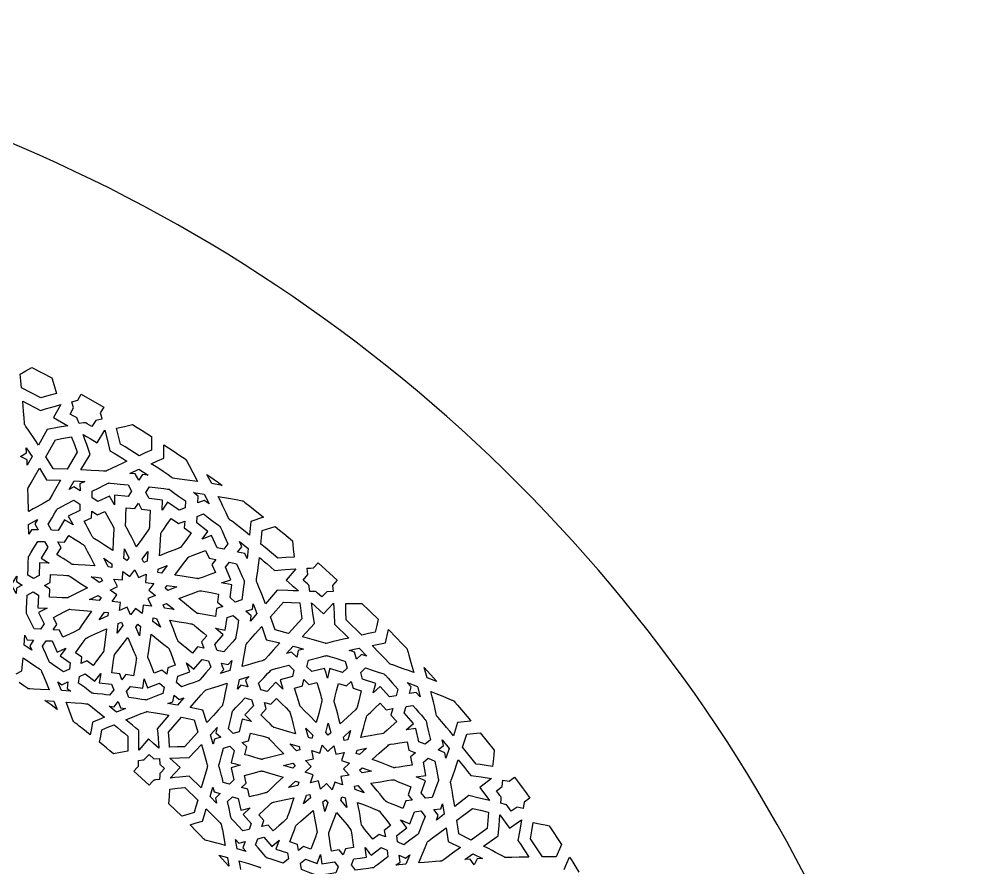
# Model space of a CAD drawing. Extents: x 2600 to 3740, y -1616 to -476.
# Drawn here: x 3393.4 to 3739.8, y -780.9 to -476 of the extents above; entities that cross this region are included whole.
import ezdxf

# ---------------------------------------------------------------- set-up
doc = ezdxf.new("R2010")
doc.units = 0
doc.layers.add('LAYER_1', color=18, linetype='CONTINUOUS')
doc.layers.add('LAYER_2', color=174, linetype='CONTINUOUS')

msp = doc.modelspace()

# ---------------------------------------------------------------- linework, layer by layer
at = {"layer": 'LAYER_1'}
for points in [[(3401.15, -612.02), (3394.23, -608.36), (3393.98, -605.91), (3393.71, -603.47), (3395.81, -602.26), (3397.91, -601.06), (3405.07, -604.85), (3405.97, -607.61), (3406.86, -610.38), (3404, -611.2)], [(3420.93, -620.14), (3419.56, -622.3), (3417.81, -621.29), (3417.35, -621.02), (3417.21, -620.95), (3417.15, -620.92), (3416.97, -620.94), (3416.54, -621.01), (3414.95, -621.28), (3414.38, -619.78), (3414.23, -619.38), (3414.18, -619.27), (3414.15, -619.22), (3414.1, -619.17), (3413.97, -619.09), (3413.5, -618.83), (3412.75, -618.41), (3411.74, -617.84), (3412.92, -615.57), (3412.28, -613.4), (3414.47, -612.83), (3415.69, -610.68), (3423.79, -615.3), (3422.53, -617.43), (3422.83, -618.52), (3423.13, -619.62), (3422.03, -619.88)], [(3403.4, -623.34), (3400.29, -628.96), (3399.23, -627.31), (3398.28, -625.87), (3397.45, -624.65), (3396.75, -623.65), (3395.77, -622.25), (3395.5, -621.85), (3395.42, -621.73), (3395.38, -621.65), (3395.36, -621.57), (3395.34, -621.43), (3395.3, -620.97), (3395.17, -619.33), (3394.98, -616.73), (3394.84, -615.08), (3394.68, -613.19), (3401, -616.54), (3402.83, -616), (3404.65, -615.47), (3406.48, -614.94), (3408.32, -614.44), (3405.75, -619.09), (3410.88, -622.02), (3407.14, -622.67)], [(3436.48, -632.79), (3434.84, -631.72), (3433.2, -630.67), (3431.54, -629.62), (3429.87, -628.6), (3429.15, -625.73), (3428.42, -622.87), (3431.27, -622.24), (3434.13, -621.61), (3435.85, -622.68), (3437.56, -623.75), (3439.27, -624.84), (3440.96, -625.95), (3440.98, -630.8), (3438.73, -631.79)], [(3405.66, -637.46), (3405.63, -637.42), (3405.58, -637.42), (3402.95, -633.22), (3406.44, -627.05), (3409.29, -626.54), (3412.15, -626.05), (3412.17, -626.1), (3412.22, -626.09), (3413.23, -628.79), (3414.24, -631.49), (3410.63, -637.61)], [(3415.61, -637.84), (3418.93, -632.33), (3418.3, -630.53), (3417.67, -628.73), (3417.02, -626.93), (3416.36, -625.14), (3417.64, -625.89), (3418.91, -626.64), (3421.43, -628.18), (3424.17, -623.63), (3425.11, -627.31), (3426.03, -631), (3427.56, -631.93), (3429.08, -632.86), (3430.6, -633.8), (3431.36, -634.28), (3432.11, -634.77), (3430.38, -635.56), (3428.88, -636.27), (3426.53, -637.4), (3425.05, -638.12), (3424.63, -638.32), (3424.5, -638.37), (3424.42, -638.4), (3424.34, -638.4), (3424.19, -638.4), (3423.71, -638.38), (3422, -638.27), (3419.3, -638.08), (3417.58, -637.96)], [(3396.21, -634.26), (3393.91, -633.04), (3396.07, -631.81), (3395.96, -629.91), (3397, -631.48), (3397.52, -632.27), (3398.03, -633.06), (3396.3, -636.19)], [(3440.88, -635.67), (3443.14, -634.69), (3445.41, -633.71), (3445.43, -628.88), (3448.76, -631.07), (3451.19, -632.69), (3452.06, -633.28), (3452.71, -633.72), (3453.13, -634.03), (3453.26, -634.12), (3453.33, -634.19), (3453.38, -634.26), (3453.46, -634.38), (3453.7, -634.81), (3454.51, -636.34), (3455.78, -638.77), (3457.52, -642.08), (3453.77, -641.56), (3451.02, -641.19), (3449.29, -640.96), (3448.8, -640.88), (3448.65, -640.86), (3448.57, -640.83), (3448.4, -640.74), (3448.07, -640.52), (3446.93, -639.72), (3445.11, -638.48), (3443.94, -637.69), (3442.6, -636.8)], [(3396.81, -652.79), (3396.8, -652.71), (3396.73, -652.75), (3396.7, -650.92), (3396.65, -649.32), (3396.58, -646.82), (3396.53, -645.23), (3396.53, -644.78), (3396.53, -644.65), (3396.54, -644.57), (3396.57, -644.49), (3396.63, -644.37), (3396.84, -643.97), (3397.64, -642.56), (3398.92, -640.34), (3400.64, -637.3), (3403.24, -641.47), (3403.29, -641.48), (3403.32, -641.52), (3408.25, -641.64), (3406.48, -644.66), (3405.2, -646.87), (3404.38, -648.27), (3404.14, -648.65), (3404.06, -648.77), (3404.01, -648.83), (3403.95, -648.88), (3403.83, -648.95), (3403.44, -649.17), (3402.04, -649.93), (3399.82, -651.13), (3398.41, -651.9)], [(3437.75, -639.6), (3436.42, -641.63), (3435.14, -639.33), (3433.12, -639.13), (3436.46, -637.63), (3439.78, -639.81)], [(3462.65, -642.83), (3460.9, -639.51), (3462.27, -640.48), (3463.64, -641.47), (3465, -642.46), (3466.35, -643.47)], [(3413.05, -644.04), (3411.35, -644.91), (3413.19, -641.85), (3416.96, -642.07), (3415.25, -642.93), (3415.27, -645.4)], [(3427.68, -646.96), (3427.62, -650.5), (3425.86, -647.28), (3421.67, -649.26), (3419.58, -647.98), (3419.58, -645.54), (3422.1, -644.3), (3423.94, -643.39), (3425.11, -642.82), (3425.44, -642.67), (3425.61, -642.61), (3425.79, -642.6), (3426.17, -642.63), (3427.52, -642.75), (3429.64, -642.97), (3432.54, -643.25), (3433.79, -645.5), (3432.53, -647.41)], [(3450.89, -652.38), (3446.76, -649.48), (3444.79, -652.31), (3444.94, -648.77), (3440.09, -648.15), (3438.91, -646.01), (3440.25, -644.02), (3443.19, -644.33), (3445.34, -644.58), (3446.11, -644.68), (3446.69, -644.76), (3447.07, -644.83), (3447.26, -644.87), (3447.42, -644.96), (3447.75, -645.19), (3448.9, -646), (3450.71, -647.29), (3453.2, -649.04), (3453.08, -651.5)], [(3459.94, -648.88), (3457.62, -649.76), (3457.74, -647.28), (3456.01, -646.07), (3459.9, -646.62), (3461.63, -650.14)], [(3464.95, -647.48), (3468.64, -648.11), (3471.34, -648.57), (3473.05, -648.87), (3473.53, -648.96), (3473.67, -649), (3473.75, -649.03), (3473.83, -649.07), (3473.97, -649.16), (3474.38, -649.47), (3475.01, -649.95), (3475.84, -650.6), (3478.13, -652.41), (3481.24, -654.9), (3476.65, -656.41), (3476.42, -658.87), (3476.19, -661.33), (3474.58, -660.04), (3472.98, -658.75), (3471.36, -657.48), (3470.55, -656.85), (3469.73, -656.23), (3469.51, -656.08), (3469.29, -655.94), (3469.19, -655.87), (3469.09, -655.79), (3468.99, -655.7), (3468.9, -655.61), (3468.86, -655.54), (3468.78, -655.4), (3468.56, -654.96), (3467.8, -653.38), (3466.6, -650.88), (3465.83, -649.29)], [(3409.74, -655.8), (3407.35, -659.69), (3405.01, -659.6), (3403.8, -657.45), (3405.2, -655.1), (3406.22, -653.38), (3406.87, -652.3), (3407.06, -652), (3407.17, -651.86), (3407.31, -651.76), (3407.63, -651.59), (3408.77, -651), (3410.57, -650.08), (3413.04, -648.83), (3415.21, -650.16), (3415.2, -652.47), (3411.06, -654.58), (3412.82, -657.68)], [(3431.88, -651.5), (3434.95, -651.78), (3436.24, -649.86), (3437.42, -652.02), (3440.46, -652.39), (3440.34, -655.15), (3440.26, -657.16), (3440.19, -658.44), (3440.17, -658.79), (3440.14, -658.97), (3440.1, -659.04), (3440.03, -659.15), (3439.79, -659.52), (3438.89, -660.8), (3437.45, -662.83), (3435.5, -665.6), (3434.67, -663.91), (3433.83, -662.21), (3432.98, -660.52), (3432.55, -659.68), (3432.11, -658.85), (3431.99, -658.64), (3431.86, -658.44), (3431.8, -658.34), (3431.75, -658.24), (3431.7, -658.13), (3431.67, -658.02), (3431.66, -657.85), (3431.67, -657.49), (3431.71, -656.23), (3431.79, -654.23)], [(3416.81, -656.36), (3419.43, -655.08), (3419.49, -652.72), (3421.54, -654.07), (3424.19, -652.81), (3425.53, -655.29), (3426.52, -657.11), (3427.14, -658.26), (3427.31, -658.58), (3427.37, -658.75), (3427.38, -658.83), (3427.39, -658.96), (3427.38, -659.41), (3427.32, -660.99), (3427.2, -663.49), (3427.03, -666.91), (3424.06, -664.97), (3421.88, -663.56), (3420.51, -662.66), (3420.13, -662.4), (3420.02, -662.32), (3419.96, -662.26), (3419.86, -662.12), (3419.68, -661.8), (3419.08, -660.65), (3418.13, -658.83), (3417.52, -657.68)], [(3464.57, -665.93), (3462.48, -661.51), (3459.15, -662.75), (3461.23, -659.99), (3457.2, -656.97), (3457.37, -654.61), (3459.66, -653.74), (3462.1, -655.56), (3463.89, -656.89), (3465.02, -657.73), (3465.33, -657.97), (3465.47, -658.1), (3465.57, -658.26), (3465.74, -658.6), (3466, -659.13), (3466.34, -659.84), (3467.24, -661.8), (3468.45, -664.5), (3466.97, -666.39)], [(3397.77, -659.41), (3396.81, -661.03), (3396.79, -657.46), (3399.96, -655.7), (3399, -657.32), (3399.62, -658.4), (3400.23, -659.48), (3399, -659.44)], [(3443.8, -668.78), (3443.93, -666.95), (3444.03, -665.35), (3444.18, -662.84), (3444.27, -661.25), (3444.31, -660.81), (3444.33, -660.67), (3444.34, -660.59), (3444.43, -660.45), (3444.62, -660.16), (3445.35, -659.14), (3446.5, -657.55), (3448.07, -655.36), (3450.66, -657.18), (3452.88, -656.28), (3452.71, -658.67), (3455.24, -660.57), (3453.64, -662.74), (3452.48, -664.33), (3451.74, -665.33), (3451.53, -665.61), (3451.42, -665.73), (3451.35, -665.77), (3451.22, -665.83), (3450.81, -666), (3449.33, -666.58), (3446.99, -667.5), (3445.5, -668.09)], [(3406.89, -668.31), (3408.43, -665.86), (3407.29, -663.8), (3409.66, -663.9), (3411.2, -661.45), (3413.57, -662.92), (3415.29, -664.01), (3415.91, -664.41), (3416.37, -664.72), (3416.66, -664.93), (3416.8, -665.04), (3416.85, -665.11), (3416.92, -665.23), (3417.13, -665.62), (3417.87, -667.05), (3419.03, -669.31), (3420.61, -672.39), (3417.17, -672.16), (3414.65, -672.01), (3413.05, -671.91), (3412.61, -671.87), (3412.47, -671.86), (3412.39, -671.84), (3412.24, -671.76), (3411.94, -671.56), (3410.89, -670.86), (3410.13, -670.36), (3409.21, -669.76), (3408.13, -669.08)], [(3486.32, -669.61), (3484.83, -668.34), (3483.32, -667.09), (3481.81, -665.84), (3480.29, -664.61), (3480.54, -662.17), (3480.79, -659.73), (3485.41, -658.24), (3486.98, -659.51), (3488.55, -660.8), (3490.1, -662.09), (3491.64, -663.4), (3491.93, -666.31), (3492.21, -669.21), (3489.27, -669.4)], [(3400.74, -671.32), (3400.6, -675.88), (3398.59, -676.97), (3396.56, -675.73), (3396.63, -672.99), (3396.67, -670.99), (3396.69, -669.72), (3396.7, -669.37), (3396.72, -669.2), (3396.8, -669.04), (3396.97, -668.73), (3397.63, -667.65), (3398.67, -665.94), (3400.09, -663.6), (3402.52, -663.68), (3403.64, -665.71), (3401.25, -669.61), (3404.22, -671.43)], [(3474.48, -667.92), (3471.9, -667.41), (3473.42, -665.51), (3472.59, -663.65), (3475.69, -666.13), (3475.29, -669.77)], [(3431.03, -669.72), (3431.25, -666.26), (3432.82, -669.45), (3432.1, -670.47)], [(3438.22, -671.14), (3437.65, -669.98), (3439.63, -667.2), (3439.39, -670.64)], [(3449.38, -675.69), (3451.42, -672.98), (3452.9, -670.98), (3453.84, -669.73), (3454.12, -669.38), (3454.21, -669.28), (3454.26, -669.23), (3454.42, -669.15), (3454.75, -669.01), (3455.94, -668.56), (3457.83, -667.85), (3460.42, -666.89), (3461.71, -669.67), (3464.12, -670.12), (3462.7, -671.94), (3463.92, -674.77), (3461.35, -675.7), (3459.47, -676.39), (3458.28, -676.83), (3457.95, -676.94), (3457.78, -676.99), (3457.58, -676.97), (3457.17, -676.91), (3455.73, -676.68), (3453.44, -676.3), (3451.98, -676.08), (3450.31, -675.83)], [(3425.38, -672.79), (3424.61, -671.22), (3423.82, -669.66), (3424.56, -670.15), (3425.29, -670.65), (3426.74, -671.66), (3426.65, -672.92)], [(3471.06, -685.38), (3469.2, -683.8), (3469.79, -679.2), (3466.18, -678.52), (3469.52, -677.36), (3467.6, -672.89), (3469.03, -671.11), (3471.56, -671.6), (3472.72, -674.27), (3473.58, -676.22), (3474.12, -677.46), (3474.26, -677.82), (3474.31, -677.99), (3474.31, -678.17), (3474.26, -678.53), (3474.08, -679.82), (3473.79, -681.85), (3473.38, -684.63)], [(3486.15, -681.17), (3481.93, -686.02), (3480.57, -682.59), (3479.55, -680.08), (3478.92, -678.49), (3478.75, -678.04), (3478.7, -677.9), (3478.68, -677.82), (3478.68, -677.74), (3478.69, -677.59), (3478.75, -677.13), (3478.98, -675.5), (3479.14, -674.33), (3479.33, -672.92), (3479.54, -671.27), (3479.76, -669.39), (3480.45, -669.95), (3481.14, -670.52), (3482.51, -671.67), (3483.86, -672.84), (3485.22, -674), (3489.01, -673.74), (3492.8, -673.49), (3489.32, -677.51), (3490.45, -678.47), (3491.56, -679.43), (3492.68, -680.41), (3493.78, -681.39), (3491.87, -681.31), (3489.96, -681.25)], [(3503.94, -681.7), (3502.15, -683.53), (3500.67, -682.16), (3500.27, -681.8), (3500.16, -681.7), (3500.1, -681.66), (3499.92, -681.64), (3499.49, -681.61), (3497.89, -681.54), (3497.65, -679.94), (3497.59, -679.51), (3497.56, -679.39), (3497.55, -679.34), (3497.5, -679.28), (3497.39, -679.18), (3496.99, -678.82), (3496.36, -678.25), (3495.5, -677.47), (3497.12, -675.5), (3497.04, -674.37), (3496.94, -673.25), (3498.07, -673.19), (3499.21, -673.14), (3500.84, -671.28), (3507.74, -677.56), (3506.07, -679.38), (3506.21, -681.64)], [(3437.92, -686.49), (3437.59, -689.46), (3435.18, -687.65), (3433.42, -690.03), (3432.22, -687.27), (3429.51, -688.45), (3429.79, -685.51), (3426.8, -685.22), (3428.52, -682.8), (3426.05, -681.07), (3428.77, -679.84), (3427.47, -677.12), (3430.48, -677.42), (3430.7, -674.45), (3433.22, -676.21), (3434.94, -673.8), (3436.26, -676.54), (3439.03, -675.35), (3438.75, -678.35), (3441.76, -678.76), (3440, -681.14), (3442.45, -682.98), (3439.69, -684.12), (3440.91, -686.89)], [(3443.27, -674.81), (3443.39, -673.55), (3446.58, -672.25), (3444.55, -674.99)], [(3392.4, -680.44), (3392.34, -682.3), (3390.69, -679.2), (3392.54, -676.14), (3392.48, -678.02), (3394.51, -679.26)], [(3404.27, -683.59), (3404.43, -680.7), (3402.51, -679.44), (3404.55, -678.38), (3404.69, -675.48), (3409.34, -675.71), (3410.58, -675.79), (3410.93, -675.82), (3411.1, -675.85), (3411.17, -675.88), (3411.29, -675.95), (3411.67, -676.18), (3412.99, -677.05), (3415.07, -678.44), (3417.92, -680.33), (3414.86, -681.83), (3412.64, -682.95), (3411.23, -683.65), (3410.83, -683.84), (3410.7, -683.9), (3410.63, -683.92), (3410.46, -683.93), (3410.11, -683.92), (3408.88, -683.85), (3406.93, -683.73)], [(3422.15, -678.33), (3420.73, -677.34), (3420.01, -676.85), (3419.29, -676.37), (3421.01, -676.5), (3422.74, -676.66), (3423.29, -677.81)], [(3398.76, -695.02), (3397.6, -692.63), (3396.74, -690.88), (3396.2, -689.77), (3396.05, -689.46), (3395.99, -689.3), (3395.98, -689.13), (3396, -688.78), (3396.06, -687.53), (3396.17, -685.56), (3396.3, -682.86), (3398.4, -681.71), (3400.31, -682.89), (3400.05, -687.45), (3403.42, -687.6), (3400.39, -689.19), (3402.34, -693.2), (3401.08, -695.11)], [(3446.85, -681.21), (3445.81, -680.43), (3446.56, -679.43), (3450.07, -679.93)], [(3450.76, -684.15), (3453.96, -682.94), (3456.3, -682.05), (3457.78, -681.5), (3458.2, -681.35), (3458.34, -681.32), (3458.41, -681.3), (3458.59, -681.31), (3458.95, -681.37), (3460.24, -681.6), (3462.27, -681.98), (3465.05, -682.5), (3464.67, -685.4), (3466.59, -686.94), (3464.35, -687.72), (3463.95, -690.61), (3461.19, -690.11), (3459.17, -689.77), (3457.89, -689.56), (3457.53, -689.49), (3457.36, -689.44), (3457.29, -689.4), (3457.18, -689.32), (3456.81, -689.04), (3455.53, -688.01), (3453.52, -686.38)], [(3418.71, -684.48), (3421.79, -683.03), (3422.82, -683.76), (3422.1, -684.78)], [(3485.43, -695.43), (3485.42, -695.39), (3485.37, -695.37), (3483.69, -690.69), (3488.39, -685.37), (3491.27, -685.49), (3494.15, -685.62), (3494.16, -685.67), (3494.22, -685.68), (3494.63, -688.54), (3495.03, -691.41), (3490.24, -696.64)], [(3495.11, -697.85), (3499.5, -693.15), (3498.98, -689.39), (3498.44, -685.63), (3502.81, -689.61), (3506.44, -685.73), (3506.53, -687.63), (3506.6, -689.53), (3506.71, -693.34), (3511.84, -698.32), (3510, -698.74), (3508.38, -699.13), (3505.85, -699.74), (3504.26, -700.13), (3503.8, -700.23), (3503.66, -700.25), (3503.58, -700.26), (3503.5, -700.25), (3503.36, -700.21), (3502.89, -700.08), (3501.26, -699.58), (3500.09, -699.23), (3498.67, -698.82), (3497.01, -698.35)], [(3409.06, -698.04), (3407.9, -695.46), (3405.64, -695.36), (3406.93, -693.43), (3405.7, -690.9), (3409.84, -688.77), (3410.95, -688.21), (3411.27, -688.06), (3411.43, -688), (3411.5, -688), (3411.64, -688), (3412.07, -688.01), (3413.62, -688.13), (3419.42, -688.62), (3417.48, -691.41), (3416.08, -693.45), (3415.18, -694.74), (3414.92, -695.1), (3414.84, -695.2), (3414.78, -695.26), (3414.64, -695.34), (3414.33, -695.5), (3413.22, -696.03), (3411.46, -696.87)], [(3422.1, -691.81), (3424.08, -689.03), (3425.33, -689.15), (3425.21, -690.39)], [(3445.67, -687.53), (3445.16, -686.37), (3446.33, -685.9), (3447.74, -686.96), (3448.44, -687.5), (3449.13, -688.05), (3447.4, -687.78)], [(3476.83, -690.38), (3474.85, -688.69), (3477.21, -687.94), (3477.5, -686.05), (3478.87, -689.56), (3476.53, -692.26)], [(3516.58, -697.25), (3510.95, -691.8), (3510.86, -688.83), (3510.76, -685.87), (3513.66, -685.86), (3516.57, -685.86), (3522.38, -691.49), (3521.9, -693.86), (3521.39, -696.23), (3518.98, -696.73)], [(3428.99, -693.14), (3430.13, -692.64), (3430.63, -693.79), (3428.6, -696.53)], [(3441.4, -692.32), (3441.55, -691.08), (3442.81, -691.24), (3443.49, -692.84), (3444.15, -694.43), (3443.47, -693.9), (3442.79, -693.37)], [(3457.5, -701.51), (3455.65, -703.73), (3454.54, -702.79), (3453.55, -701.98), (3451.99, -700.72), (3451, -699.94), (3450.72, -699.71), (3450.59, -699.59), (3450.55, -699.53), (3450.49, -699.4), (3450.32, -698.99), (3449.73, -697.5), (3448.81, -695.15), (3448.21, -693.66), (3447.53, -691.95), (3450.95, -692.5), (3453.46, -692.9), (3455.04, -693.16), (3455.48, -693.25), (3455.62, -693.28), (3455.69, -693.3), (3455.84, -693.4), (3456.13, -693.62), (3456.57, -693.96), (3457.14, -694.42), (3457.86, -695.01), (3458.72, -695.72), (3459.71, -696.55), (3460.84, -697.52), (3458.99, -699.74), (3459.81, -701.96)], [(3464.52, -702.83), (3463.71, -700.64), (3466.67, -697.16), (3463.92, -694.81), (3467.42, -695.53), (3468.14, -690.94), (3470.34, -690.21), (3472.28, -691.87), (3471.85, -694.6), (3471.53, -696.6), (3471.32, -697.87), (3471.26, -698.22), (3471.21, -698.39), (3471.11, -698.53), (3470.88, -698.8), (3470.05, -699.76), (3468.73, -701.26), (3466.93, -703.32)], [(3417.73, -706.55), (3415.66, -707.51), (3415.93, -705.25), (3413.66, -703.65), (3415.22, -701.46), (3416.35, -699.85), (3417.07, -698.83), (3417.28, -698.55), (3417.39, -698.42), (3417.46, -698.38), (3417.57, -698.31), (3417.97, -698.11), (3419.39, -697.45), (3424.74, -695.01), (3424.07, -700.85), (3423.88, -702.41), (3423.81, -702.85), (3423.79, -702.98), (3423.77, -703.05), (3423.68, -703.2), (3423.48, -703.48), (3422.73, -704.48), (3421.55, -706.06), (3419.94, -708.22)], [(3435.28, -694.36), (3436.04, -693.36), (3437.04, -694.12), (3436.62, -697.5)], [(3473.59, -708.59), (3473.6, -708.51), (3473.52, -708.53), (3473.87, -706.73), (3474.17, -705.15), (3474.63, -702.67), (3474.92, -701.1), (3475.01, -700.66), (3475.04, -700.53), (3475.07, -700.46), (3475.11, -700.39), (3475.19, -700.28), (3475.49, -699.93), (3476.56, -698.72), (3478.27, -696.81), (3480.59, -694.2), (3482.23, -698.86), (3482.28, -698.87), (3482.3, -698.91), (3487.07, -700.09), (3484.71, -702.68), (3483, -704.57), (3481.91, -705.77), (3481.59, -706.1), (3481.49, -706.19), (3481.43, -706.24), (3481.36, -706.28), (3481.23, -706.32), (3480.8, -706.46), (3479.28, -706.9), (3476.87, -707.6), (3475.34, -708.06)], [(3520.26, -701), (3522.67, -700.51), (3525.08, -700.04), (3526.13, -695.3), (3528.91, -698.16), (3530.95, -700.24), (3532.24, -701.56), (3532.59, -701.94), (3532.7, -702.06), (3532.75, -702.13), (3532.79, -702.21), (3532.84, -702.35), (3532.99, -702.82), (3533.2, -703.53), (3533.47, -704.48), (3534.21, -707.13), (3535.2, -710.74), (3533.32, -710.03), (3531.44, -709.33), (3529.56, -708.64), (3528.61, -708.3), (3527.66, -707.97), (3527.42, -707.9), (3527.17, -707.84), (3526.93, -707.76), (3526.82, -707.71), (3526.71, -707.65), (3526.64, -707.59), (3526.52, -707.49), (3526.17, -707.13), (3524.92, -705.84), (3522.96, -703.79)], [(3395.16, -700.86), (3395.44, -697.34), (3396.22, -698.97), (3398.54, -699.05), (3397.21, -701.08), (3397.97, -702.7)], [(3409.31, -710.51), (3407.2, -709.04), (3405.65, -707.97), (3404.68, -707.28), (3404.41, -707.09), (3404.28, -706.98), (3404.21, -706.84), (3404.07, -706.52), (3403.59, -705.41), (3403.24, -704.61), (3402.82, -703.65), (3402.31, -702.53), (3401.72, -701.26), (3403.06, -699.27), (3405.28, -699.36), (3407.08, -703.42), (3410.14, -701.91), (3408.16, -704.74), (3411.71, -707.24), (3411.44, -709.47)], [(3431.74, -711.46), (3430.31, -713.29), (3429.52, -711.16), (3426.7, -710.86), (3427.07, -708.22), (3427.33, -706.29), (3427.49, -705.06), (3427.54, -704.72), (3427.58, -704.56), (3427.62, -704.49), (3427.69, -704.38), (3427.95, -704.02), (3428.9, -702.77), (3430.41, -700.8), (3432.46, -698.1), (3433.77, -701.19), (3434.72, -703.46), (3435.06, -704.28), (3435.31, -704.89), (3435.46, -705.3), (3435.5, -705.43), (3435.52, -705.51), (3435.51, -705.68), (3435.47, -706.02), (3435.28, -707.25), (3434.53, -711.85)], [(3446.79, -709.07), (3446.41, -711.34), (3444.62, -709.9), (3441.93, -710.95), (3440.97, -708.46), (3440.26, -706.65), (3439.81, -705.5), (3439.69, -705.17), (3439.65, -705.01), (3439.65, -704.93), (3439.66, -704.79), (3439.72, -704.35), (3439.95, -702.8), (3440.33, -700.33), (3440.56, -698.76), (3440.81, -696.96), (3443.49, -699.09), (3445.45, -700.64), (3446.69, -701.63), (3447.03, -701.91), (3447.13, -702), (3447.18, -702.06), (3447.26, -702.21), (3447.4, -702.53), (3447.85, -703.69), (3449.51, -708.05)], [(3491.33, -703.37), (3489.47, -703.88), (3491.91, -701.27), (3492.83, -701.51), (3493.74, -701.76), (3495.55, -702.27), (3493.71, -702.74), (3493.2, -705.18)], [(3516.4, -704.18), (3514.67, -705.89), (3513.91, -703.36), (3512.95, -703.05), (3511.98, -702.75), (3513.77, -702.35), (3515.56, -701.97), (3518.32, -704.82)], [(3451.79, -715.85), (3449.98, -714.31), (3450.39, -712.06), (3454.69, -710.52), (3453.51, -707.24), (3456.16, -709.5), (3459.12, -706.02), (3461.4, -706.46), (3462.23, -708.75), (3460.44, -710.82), (3459.14, -712.34), (3458.31, -713.3), (3458.07, -713.56), (3457.95, -713.68), (3457.79, -713.75), (3457.46, -713.87), (3456.26, -714.29), (3454.37, -714.94)], [(3465.69, -711.07), (3466.93, -709.66), (3466.52, -708.5), (3466.11, -707.34), (3467.32, -707.58), (3468.54, -707.84), (3469.78, -706.43), (3469.09, -709.98)], [(3505.03, -709.29), (3504.63, -711.01), (3504.23, -712.72), (3503.97, -711.85), (3503.7, -710.97), (3503.15, -709.23), (3498.61, -710.34), (3496.85, -708.63), (3497.37, -706.24), (3502.06, -705.06), (3503.31, -704.75), (3503.67, -704.67), (3503.84, -704.65), (3504, -704.68), (3504.32, -704.76), (3505.44, -705.08), (3507.2, -705.61), (3509.61, -706.35), (3510.56, -706.66), (3511.29, -709.13), (3509.66, -710.74), (3507.35, -710), (3506.19, -709.63)], [(3485.63, -714.2), (3482.48, -717.52), (3480.22, -716.92), (3479.86, -715.75), (3479.48, -714.58), (3481.34, -712.57), (3482.7, -711.1), (3483.56, -710.18), (3483.81, -709.92), (3483.93, -709.81), (3484.1, -709.74), (3484.44, -709.64), (3485.68, -709.3), (3490.31, -708.07), (3492.14, -709.84), (3491.64, -712.11), (3487.17, -713.29), (3488.22, -716.72)], [(3526.57, -719.44), (3523.17, -715.71), (3520.65, -718.07), (3521.1, -716.35), (3521.54, -714.63), (3516.85, -713.08), (3516.16, -710.73), (3517.88, -709.06), (3520.7, -709.99), (3522.77, -710.66), (3524.07, -711.1), (3524.43, -711.23), (3524.61, -711.3), (3524.75, -711.43), (3525.02, -711.72), (3525.98, -712.75), (3527.47, -714.4), (3529.52, -716.65), (3528.88, -719.04)], [(3540.03, -712.57), (3539.03, -708.93), (3543.56, -713.92)], [(3414.77, -714.48), (3415.1, -712.13), (3417.14, -711.18), (3420.61, -713.79), (3422.69, -711.03), (3422.2, -714.41), (3426.61, -714.86), (3427.38, -716.94), (3425.9, -718.83), (3424.52, -718.67), (3423.3, -718.53), (3421.39, -718.34), (3420.18, -718.23), (3419.84, -718.19), (3419.68, -718.16), (3419.54, -718.08), (3419.27, -717.89), (3418.32, -717.17), (3416.82, -716.03)], [(3432.76, -719.72), (3431.96, -717.54), (3433.38, -715.76), (3437.8, -716.37), (3438.38, -712.99), (3439.56, -716.16), (3443.82, -714.49), (3445.52, -715.95), (3445.08, -718.3), (3442.56, -719.26), (3440.71, -719.97), (3439.55, -720.42), (3439.22, -720.54), (3439.06, -720.59), (3438.89, -720.58), (3438.54, -720.54), (3437.32, -720.36), (3435.4, -720.09)], [(3473.12, -715.29), (3471.85, -716.68), (3472.59, -713.17), (3476.03, -712.12), (3474.77, -713.51), (3475.54, -715.85)], [(3492.38, -716.28), (3495.23, -715.55), (3495.75, -713.27), (3497.52, -714.98), (3500.39, -714.27), (3501.21, -716.98), (3501.79, -718.97), (3501.99, -719.7), (3502.13, -720.24), (3502.22, -720.6), (3502.25, -720.77), (3502.24, -720.85), (3502.21, -720.99), (3502.11, -721.42), (3501.72, -722.96), (3501.07, -725.39), (3500.18, -728.71), (3497.7, -726.17), (3495.89, -724.32), (3494.75, -723.15), (3494.43, -722.81), (3494.34, -722.7), (3494.29, -722.64), (3494.23, -722.47), (3494.12, -722.13), (3493.76, -720.89), (3493.18, -718.94)], [(3408.64, -717.18), (3407.33, -714.08), (3408.76, -715.08), (3410.92, -714.03), (3410.59, -716.41), (3411.99, -717.46)], [(3459.44, -724.29), (3459.4, -724.28), (3459.38, -724.24), (3454.88, -723.3), (3457.19, -720.67), (3458.87, -718.75), (3459.94, -717.53), (3460.25, -717.2), (3460.34, -717.1), (3460.41, -717.05), (3460.48, -717.01), (3460.6, -716.96), (3461.02, -716.81), (3462.51, -716.33), (3464.87, -715.58), (3468.1, -714.56), (3468.08, -714.64), (3468.16, -714.62), (3467.47, -717.95), (3466.96, -720.38), (3466.63, -721.92), (3466.53, -722.35), (3466.49, -722.48), (3466.46, -722.56), (3466.42, -722.62), (3466.33, -722.73), (3466.03, -723.07), (3464.93, -724.26), (3463.19, -726.14), (3460.82, -728.71)], [(3508.17, -714.62), (3511.09, -715.55), (3512.75, -713.94), (3513.43, -716.31), (3516.38, -717.27), (3515.21, -721.88), (3514.88, -723.11), (3514.78, -723.45), (3514.72, -723.61), (3514.67, -723.67), (3514.58, -723.77), (3514.26, -724.08), (3513.11, -725.15), (3511.29, -726.83), (3508.8, -729.14), (3508.34, -727.3), (3507.91, -725.71), (3507.53, -724.34), (3507.21, -723.21), (3506.75, -721.64), (3506.62, -721.19), (3506.59, -721.05), (3506.58, -720.97), (3506.6, -720.8), (3506.69, -720.45), (3507, -719.22), (3507.5, -717.28)], [(3536.14, -717.9), (3533.66, -718.3), (3534.3, -715.89), (3532.89, -714.33), (3536.55, -715.7), (3537.56, -719.46)], [(3446.84, -721.9), (3448.59, -721.26), (3449.06, -718.89), (3450.87, -720.44), (3452.63, -719.81), (3450.3, -722.5)], [(3473.59, -727.52), (3472.49, -731.97), (3470.3, -732.61), (3468.6, -730.95), (3469.24, -728.29), (3469.69, -726.34), (3469.97, -725.11), (3470.06, -724.76), (3470.11, -724.6), (3470.22, -724.46), (3470.46, -724.19), (3471.32, -723.27), (3472.7, -721.82), (3474.57, -719.83), (3475.76, -720.11), (3476.94, -720.4), (3477.6, -722.64), (3474.45, -725.95), (3476.95, -728.37)], [(3480.21, -725.88), (3482.22, -723.81), (3481.55, -721.54), (3483.84, -722.14), (3485.85, -720.07), (3487.86, -722), (3489.33, -723.41), (3490.26, -724.31), (3490.51, -724.57), (3490.63, -724.7), (3490.66, -724.77), (3490.7, -724.9), (3490.83, -725.34), (3491.25, -726.89), (3491.9, -729.36), (3492.78, -732.73), (3489.48, -731.76), (3487.06, -731.08), (3485.53, -730.64), (3485.1, -730.51), (3484.98, -730.46), (3484.9, -730.43), (3484.77, -730.32), (3484.51, -730.08), (3483.6, -729.19), (3482.17, -727.79)], [(3541.38, -717.53), (3543.22, -718.26), (3545.05, -719.01), (3548.7, -720.53), (3548.94, -720.62), (3549.17, -720.7), (3549.41, -720.79), (3549.51, -720.85), (3549.62, -720.92), (3549.76, -721.05), (3550.03, -721.36), (3550.96, -722.45), (3552.42, -724.18), (3554.43, -726.55), (3555.1, -727.36), (3555.77, -728.18), (3553.36, -728.44), (3550.96, -728.72), (3550.23, -731.07), (3549.49, -733.41), (3548.19, -731.81), (3547.03, -730.42), (3546.02, -729.24), (3545.18, -728.27), (3543.99, -726.93), (3543.65, -726.54), (3543.56, -726.42), (3543.51, -726.35), (3543.48, -726.27), (3543.44, -726.12), (3543.32, -725.64), (3542.93, -723.92), (3542.65, -722.69), (3542.3, -721.22), (3541.88, -719.49)], [(3402.67, -720.8), (3405.88, -720.97), (3407.04, -723.97), (3405.95, -723.16), (3404.87, -722.36), (3403.77, -721.58)], [(3419.79, -728.6), (3419.37, -730.85), (3418.95, -733.11), (3416.3, -730.99), (3414.98, -729.95), (3414.31, -729.43), (3413.63, -728.92), (3413.45, -728.8), (3413.27, -728.69), (3413.1, -728.56), (3413.02, -728.49), (3412.96, -728.41), (3412.92, -728.35), (3412.87, -728.23), (3412.71, -727.85), (3412.19, -726.47), (3411.38, -724.29), (3410.86, -722.9), (3410.25, -721.32), (3413.51, -721.58), (3415.9, -721.78), (3417.4, -721.91), (3417.83, -721.96), (3417.95, -721.98), (3418.03, -722), (3418.09, -722.03), (3418.2, -722.1), (3418.54, -722.35), (3419.04, -722.74), (3419.72, -723.26), (3424.07, -726.74), (3421.93, -727.67)], [(3428.32, -724.95), (3425.7, -722.85), (3427.48, -723.07), (3428.99, -721.17), (3429.79, -723.36), (3431.58, -723.6)], [(3516.19, -734.03), (3516.7, -732.26), (3517.14, -730.71), (3517.82, -728.28), (3518.25, -726.74), (3518.38, -726.31), (3518.43, -726.18), (3518.46, -726.11), (3518.57, -725.98), (3518.83, -725.74), (3519.75, -724.9), (3521.21, -723.58), (3523.2, -721.76), (3525.32, -724.1), (3527.67, -723.7), (3527.03, -725.98), (3529.16, -728.32), (3527.15, -730.11), (3525.68, -731.42), (3524.75, -732.25), (3524.48, -732.47), (3524.34, -732.57), (3524.27, -732.6), (3524.13, -732.63), (3523.69, -732.72), (3522.11, -732.99), (3519.61, -733.42), (3518.01, -733.7)], [(3537.1, -735.57), (3536.01, -730.77), (3532.51, -731.28), (3535.12, -729.02), (3533.48, -727.1), (3532.66, -726.15), (3531.82, -725.21), (3532.45, -722.96), (3534.9, -722.57), (3535.93, -723.73), (3536.95, -724.9), (3537.96, -726.09), (3538.97, -727.28), (3539.14, -727.47), (3539.33, -727.65), (3539.42, -727.75), (3539.5, -727.85), (3539.57, -727.95), (3539.64, -728.06), (3539.7, -728.24), (3539.79, -728.62), (3540.1, -729.95), (3540.57, -732.06), (3541.22, -734.94), (3539.38, -736.48)], [(3439.84, -734.56), (3436.36, -738.58), (3436.37, -735.09), (3436.37, -731.6), (3435.23, -730.62), (3434.08, -729.63), (3432.93, -728.66), (3432.34, -728.18), (3431.76, -727.7), (3434.91, -726.42), (3437.23, -725.49), (3438.07, -725.16), (3438.7, -724.92), (3439.12, -724.78), (3439.25, -724.74), (3439.32, -724.72), (3439.4, -724.72), (3439.53, -724.73), (3439.97, -724.8), (3441.5, -725.05), (3443.92, -725.47), (3447.23, -726.04), (3443.01, -730.9), (3443.18, -732.63), (3443.33, -734.37), (3443.47, -736.11), (3443.6, -737.85), (3442.67, -737.01), (3441.73, -736.19)], [(3447.52, -737.53), (3447.52, -737.48), (3447.47, -737.48), (3447.28, -734.8), (3447.08, -732.13), (3451.78, -726.81), (3456.25, -727.72), (3456.26, -727.76), (3456.31, -727.77), (3457.65, -732.16), (3452.86, -737.39), (3450.19, -737.45)], [(3427.27, -739.91), (3426.03, -738.87), (3424.79, -737.83), (3423.54, -736.8), (3422.28, -735.78), (3422.72, -733.54), (3423.16, -731.3), (3425.31, -730.38), (3427.48, -729.47), (3428.74, -730.49), (3429.99, -731.52), (3431.24, -732.56), (3432.48, -733.61), (3432.48, -736.32), (3432.46, -739.03), (3429.86, -739.46)], [(3463.56, -734.69), (3463.1, -736.51), (3462.63, -734.82), (3462.39, -733.97), (3462.14, -733.13), (3464.57, -730.52), (3464.14, -732.33), (3465.86, -733.99)], [(3497.37, -734.1), (3496.48, -730.73), (3498.94, -733.27), (3498.6, -734.47)], [(3503.58, -732.23), (3504.49, -728.92), (3504.94, -730.62), (3505.16, -731.48), (3505.38, -732.34), (3504.46, -733.19)], [(3474.51, -740.24), (3475.24, -737.47), (3473.6, -735.88), (3475.83, -735.25), (3476.55, -732.46), (3481.09, -733.6), (3482.31, -733.92), (3482.64, -734.02), (3482.8, -734.08), (3482.87, -734.13), (3482.97, -734.22), (3483.28, -734.53), (3484.38, -735.67), (3486.11, -737.48), (3488.48, -739.94), (3485.19, -740.76), (3482.79, -741.39), (3481.27, -741.78), (3480.84, -741.88), (3480.71, -741.91), (3480.63, -741.91), (3480.47, -741.88), (3480.13, -741.79), (3478.95, -741.44), (3478.1, -741.2), (3477.08, -740.92), (3475.88, -740.59)], [(3510.27, -735.16), (3509.96, -733.9), (3512.48, -731.59), (3511.51, -734.92)], [(3557.67, -743.63), (3552.78, -737.52), (3554.31, -732.82), (3559.11, -732.35), (3564.17, -738.66), (3564.02, -740.12), (3563.86, -741.57), (3563.51, -744.47), (3560.6, -744.03), (3559.13, -743.82)], [(3454.53, -747.94), (3451.07, -748.29), (3449.34, -748.47), (3447.61, -748.67), (3451.24, -744.79), (3447.54, -741.43), (3451.05, -741.33), (3454.55, -741.25), (3458.94, -736.55), (3459.43, -738.27), (3459.91, -739.99), (3460.82, -743.45), (3460.89, -743.66), (3460.97, -743.87), (3461.03, -744.09), (3461.04, -744.2), (3461.05, -744.31), (3461.04, -744.38), (3461.02, -744.52), (3460.91, -744.95), (3460.49, -746.47), (3458.87, -752.15)], [(3466.75, -750.28), (3466.42, -748.9), (3466.11, -747.71), (3465.61, -745.84), (3465.29, -744.66), (3465.2, -744.32), (3465.17, -744.16), (3465.2, -743.99), (3465.28, -743.65), (3465.61, -742.44), (3466.14, -740.53), (3466.83, -737.9), (3469.12, -737.23), (3470.73, -738.79), (3469.56, -743.16), (3471.21, -743.56), (3472.03, -743.77), (3472.85, -743.98), (3471.2, -744.44), (3469.55, -744.91), (3469.83, -746), (3470.09, -747.08), (3470.61, -749.25), (3468.98, -750.86)], [(3493.07, -738.84), (3490.65, -736.35), (3493.98, -737.33), (3494.29, -738.55)], [(3506.83, -750.08), (3505.88, -752.92), (3504.9, -751.77), (3503.91, -750.63), (3501.68, -752.6), (3501.04, -749.69), (3498.13, -750.3), (3499.02, -747.47), (3496.18, -746.54), (3498.36, -744.54), (3496.33, -742.31), (3499.23, -741.69), (3498.55, -738.73), (3501.41, -739.67), (3502.26, -736.8), (3504.33, -739.07), (3506.51, -737.07), (3507.21, -740.04), (3510.16, -739.46), (3509.29, -742.32), (3512.19, -743.31), (3509.97, -745.27), (3510.98, -746.43), (3511.98, -747.59), (3509.05, -748.12), (3509.65, -751.1)], [(3520.26, -741.91), (3522.82, -739.68), (3524.68, -738.04), (3525.87, -737.01), (3526.21, -736.72), (3526.31, -736.64), (3526.38, -736.6), (3526.55, -736.56), (3526.9, -736.49), (3528.15, -736.3), (3530.14, -736.01), (3532.86, -735.62), (3533.52, -738.62), (3535.83, -739.54), (3534.05, -741.02), (3534.7, -744.01), (3531.97, -744.4), (3529.98, -744.7), (3528.71, -744.89), (3528.36, -744.94), (3528.18, -744.95), (3528.1, -744.93), (3527.97, -744.89), (3527.53, -744.73), (3526, -744.13), (3523.58, -743.18), (3522.03, -742.58)], [(3546.43, -739.52), (3544.03, -738.48), (3545.91, -736.93), (3545.5, -734.93), (3547.99, -738.03), (3546.82, -741.52)], [(3440.15, -751.24), (3434.63, -746.22), (3435.83, -744.88), (3436.14, -744.52), (3436.23, -744.42), (3436.27, -744.36), (3436.28, -744.2), (3436.29, -743.8), (3436.31, -742.31), (3437.79, -742.09), (3438.19, -742.04), (3438.35, -742), (3438.4, -741.96), (3438.5, -741.86), (3438.84, -741.5), (3440.1, -740.14), (3441.8, -741.69), (3443.79, -741.61), (3443.92, -743.62), (3445.62, -745.17), (3444.4, -746.56), (3444.07, -746.93), (3443.98, -747.04), (3443.95, -747.1), (3443.93, -747.26), (3443.92, -747.66), (3443.86, -749.15), (3442.38, -749.33), (3441.98, -749.38), (3441.82, -749.42), (3441.77, -749.46), (3441.68, -749.55), (3441.35, -749.91)], [(3514.47, -739.78), (3514.84, -738.57), (3518.26, -737.95), (3515.7, -740.21)], [(3488.43, -744.13), (3491.77, -743.33), (3492.62, -744.26), (3491.71, -745.11), (3490.07, -744.61)], [(3539.45, -755.91), (3537.91, -754), (3539.47, -749.61), (3536.11, -748.17), (3539.6, -747.75), (3538.68, -742.95), (3540.45, -741.5), (3542.8, -742.51), (3543.37, -745.39), (3543.79, -747.49), (3544.04, -748.82), (3544.1, -749.2), (3544.12, -749.38), (3544.08, -749.55), (3543.97, -749.9), (3543.54, -751.11), (3541.89, -755.63)], [(3555.07, -754.93), (3549.94, -758.8), (3549.63, -756.86), (3549.33, -754.92), (3549.01, -752.98), (3548.84, -752.01), (3548.67, -751.04), (3548.61, -750.8), (3548.54, -750.56), (3548.51, -750.44), (3548.49, -750.32), (3548.48, -750.2), (3548.48, -750.08), (3548.5, -750), (3548.54, -749.86), (3548.68, -749.43), (3549.23, -747.88), (3550.09, -745.44), (3550.63, -743.88), (3551.25, -742.09), (3552.37, -743.49), (3553.49, -744.88), (3554.6, -746.28), (3555.15, -746.98), (3555.7, -747.69), (3559.44, -748.24), (3563.17, -748.8), (3558.93, -752), (3562.48, -756.73), (3558.78, -755.82)], [(3476.17, -755.39), (3475.54, -752.66), (3473.36, -752.08), (3475.02, -750.47), (3474.36, -747.71), (3478.84, -746.51), (3480.04, -746.2), (3480.38, -746.12), (3480.54, -746.09), (3480.71, -746.12), (3481.04, -746.2), (3482.21, -746.53), (3486.58, -747.79), (3488.28, -748.31), (3485.81, -750.63), (3484.01, -752.34), (3482.87, -753.41), (3482.54, -753.71), (3482.43, -753.79), (3482.37, -753.84), (3482.21, -753.89), (3481.87, -753.98), (3480.67, -754.27), (3478.77, -754.74), (3477.56, -755.04)], [(3516.63, -746.79), (3515.78, -745.8), (3516.72, -744.98), (3520.03, -746.22)], [(3490.21, -752.02), (3492.73, -749.71), (3493.91, -750.09), (3493.54, -751.28)], [(3514.14, -752.75), (3513.89, -751.5), (3515.13, -751.28), (3517.43, -753.97)], [(3519.81, -750.51), (3523.22, -749.96), (3525.71, -749.56), (3527.29, -749.32), (3527.74, -749.26), (3527.88, -749.25), (3527.96, -749.25), (3528.13, -749.3), (3528.47, -749.44), (3529.67, -749.94), (3531.56, -750.74), (3534.15, -751.84), (3533.17, -754.61), (3534.71, -756.53), (3532.37, -756.82), (3531.36, -759.57), (3528.78, -758.5), (3526.89, -757.74), (3525.7, -757.25), (3525.36, -757.1), (3525.21, -757.02), (3525.15, -756.97), (3525.05, -756.86), (3524.76, -756.51), (3523.73, -755.23), (3522.99, -754.32), (3522.09, -753.22), (3521.03, -751.95)], [(3572.38, -759.14), (3570.25, -760.55), (3569.1, -758.89), (3568.79, -758.45), (3568.7, -758.33), (3568.65, -758.28), (3568.48, -758.22), (3568.07, -758.11), (3566.53, -757.69), (3566.61, -756.09), (3566.63, -755.67), (3566.63, -755.55), (3566.62, -755.49), (3566.59, -755.43), (3566.5, -755.3), (3566.18, -754.87), (3565.66, -754.2), (3564.96, -753.27), (3566.96, -751.68), (3567.24, -749.44), (3569.49, -749.81), (3571.47, -748.33), (3572.87, -750.2), (3574.24, -752.08), (3575.61, -753.97), (3576.95, -755.88), (3574.94, -757.31), (3574.59, -759.56)], [(3451.86, -762.38), (3447.21, -757.88), (3447.39, -755.24), (3447.57, -752.59), (3450.25, -752.31), (3452.93, -752.04), (3457.59, -756.56), (3456.92, -758.8), (3456.24, -761.04), (3454.04, -761.7)], [(3462.01, -755.24), (3462.52, -753.55), (3463.01, -751.86), (3463.23, -752.73), (3463.43, -753.61), (3465.68, -754.19), (3463.95, -755.89), (3464.35, -757.65)], [(3496.69, -754.74), (3497.91, -754.49), (3498.17, -755.7), (3495.62, -757.96)], [(3473.81, -767.65), (3472.07, -765.76), (3470.79, -764.38), (3469.98, -763.51), (3469.75, -763.26), (3469.66, -763.13), (3469.6, -762.97), (3469.52, -762.64), (3469.27, -761.46), (3468.87, -759.59), (3468.3, -757.04), (3470.03, -755.37), (3472.16, -755.94), (3473.13, -760.22), (3474.78, -759.8), (3476.44, -759.38), (3473.91, -761.74), (3476.84, -764.95), (3476.1, -767.09)], [(3482.86, -765.54), (3480.62, -766.06), (3481.36, -763.9), (3479.5, -761.85), (3481.47, -760.02), (3482.92, -758.68), (3483.83, -757.84), (3484.1, -757.61), (3484.23, -757.5), (3484.3, -757.47), (3484.43, -757.44), (3484.86, -757.33), (3486.38, -756.98), (3492.1, -755.73), (3490.28, -761.26), (3489.78, -762.73), (3489.62, -763.14), (3489.57, -763.26), (3489.54, -763.33), (3489.42, -763.46), (3489.16, -763.69), (3488.23, -764.52), (3486.74, -765.81), (3484.72, -767.59)], [(3502.59, -757.24), (3503.53, -756.42), (3504.35, -757.38), (3503.22, -760.61)], [(3508.97, -756.54), (3509.38, -755.35), (3510.57, -755.79), (3511.23, -759.18)], [(3522.83, -768.87), (3520.55, -770.65), (3518.83, -768.52), (3517.57, -766.97), (3516.78, -765.98), (3516.56, -765.7), (3516.47, -765.55), (3516.44, -765.48), (3516.41, -765.34), (3516.34, -764.9), (3516.09, -763.32), (3515.91, -762.19), (3515.68, -760.83), (3515.4, -759.24), (3515.06, -757.43), (3516.79, -758.08), (3518.31, -758.65), (3519.6, -759.15), (3520.67, -759.57), (3521.52, -759.91), (3522.16, -760.17), (3522.57, -760.36), (3522.69, -760.42), (3522.76, -760.46), (3522.88, -760.59), (3523.12, -760.86), (3523.92, -761.87), (3525.19, -763.47), (3526.92, -765.65), (3524.65, -767.44), (3525.02, -769.76)], [(3544.04, -761.99), (3542.48, -759.91), (3544.93, -759.68), (3545.62, -757.88), (3546.2, -761.62), (3543.35, -763.78)], [(3454.85, -765.43), (3457.05, -764.78), (3459.24, -764.14), (3459.95, -761.9), (3460.65, -759.67), (3462.9, -761.97), (3464.55, -763.65), (3465.59, -764.72), (3465.87, -765.03), (3465.96, -765.12), (3466, -765.18), (3466.03, -765.25), (3466.06, -765.38), (3466.16, -765.8), (3466.29, -766.43), (3466.45, -767.28), (3467.48, -772.86), (3465.85, -772.41), (3464.41, -772.02), (3462.16, -771.44), (3460.74, -771.08), (3460.34, -770.97), (3460.22, -770.93), (3460.15, -770.9), (3460.09, -770.85), (3460, -770.77), (3459.7, -770.48), (3458.68, -769.42), (3457.07, -767.73)], [(3495.56, -773.24), (3493.78, -774.73), (3493.41, -772.51), (3490.74, -771.61), (3491.66, -769.1), (3492.32, -767.26), (3492.74, -766.09), (3492.86, -765.77), (3492.94, -765.61), (3492.99, -765.55), (3493.08, -765.46), (3493.41, -765.16), (3494.6, -764.14), (3496.48, -762.52), (3499.05, -760.31), (3499.67, -763.62), (3500.12, -766.04), (3500.4, -767.57), (3500.46, -768), (3500.48, -768.14), (3500.48, -768.21), (3500.44, -768.37), (3500.33, -768.7), (3499.89, -769.86), (3498.25, -774.17)], [(3510.75, -774.05), (3509.9, -776.2), (3508.47, -774.41), (3505.63, -774.86), (3505.22, -772.22), (3504.92, -770.28), (3504.73, -769.06), (3504.68, -768.71), (3504.67, -768.54), (3504.68, -768.47), (3504.72, -768.34), (3504.87, -767.92), (3505.41, -766.46), (3506.27, -764.14), (3506.81, -762.66), (3507.42, -760.97), (3509.63, -763.57), (3511.24, -765.49), (3511.82, -766.19), (3512.24, -766.71), (3512.51, -767.07), (3512.59, -767.18), (3512.63, -767.25), (3512.67, -767.41), (3512.73, -767.76), (3512.92, -768.99), (3513.21, -770.95), (3513.61, -773.62)], [(3529.42, -771.61), (3529.1, -769.28), (3532.73, -766.49), (3532.18, -765.77), (3531.63, -765.06), (3530.51, -763.64), (3532.16, -764.33), (3532.98, -764.69), (3533.8, -765.05), (3534.64, -762.88), (3535.45, -760.72), (3537.77, -760.45), (3539.31, -762.49), (3538.3, -765.08), (3537.57, -766.98), (3537.1, -768.18), (3536.96, -768.51), (3536.88, -768.67), (3536.75, -768.78), (3536.47, -769), (3535.46, -769.76), (3533.86, -770.96), (3531.67, -772.6)], [(3551.45, -768.69), (3551.45, -768.64), (3551.4, -768.62), (3550.67, -763.75), (3556.37, -759.52), (3559.2, -760.21), (3562.03, -760.9), (3562.02, -760.96), (3562.08, -760.98), (3561.87, -763.88), (3561.64, -766.78), (3555.86, -770.9)], [(3560.34, -773.12), (3565.61, -769.44), (3565.91, -765.64), (3566.19, -761.83), (3569.59, -766.67), (3573.94, -763.62), (3573.32, -767.35), (3572.69, -771.08), (3573.7, -772.56), (3574.68, -774.05), (3575.66, -775.54), (3576.64, -777.04), (3574.75, -777.07), (3573.1, -777.1), (3570.51, -777.17), (3568.87, -777.21), (3568.41, -777.22), (3568.27, -777.21), (3568.19, -777.2), (3568.02, -777.13), (3567.69, -776.96), (3566.51, -776.33), (3564.65, -775.34), (3563.46, -774.72), (3562.09, -774.01)], [(3581.46, -777), (3577.17, -770.46), (3577.43, -769), (3577.68, -767.55), (3578.16, -764.64), (3581.03, -765.21), (3582.46, -765.5), (3583.89, -765.81), (3588.34, -772.57), (3586.4, -777)], [(3537.13, -779.1), (3537.16, -779.03), (3537.08, -779.03), (3537.78, -777.35), (3538.39, -775.88), (3539.33, -773.57), (3539.92, -772.1), (3540.1, -771.7), (3540.16, -771.57), (3540.2, -771.51), (3540.25, -771.45), (3540.36, -771.36), (3540.72, -771.08), (3542.02, -770.12), (3544.09, -768.61), (3546.9, -766.54), (3547.61, -771.38), (3547.66, -771.4), (3547.66, -771.45), (3552.05, -773.62), (3549.21, -775.66), (3547.13, -777.16), (3545.82, -778.1), (3545.44, -778.35), (3545.32, -778.43), (3545.25, -778.46), (3545.17, -778.48), (3545.04, -778.5), (3544.6, -778.54), (3543.02, -778.65), (3540.53, -778.83), (3538.94, -778.95)], [(3471.74, -774.06), (3471.13, -770.73), (3472.3, -772.02), (3474.63, -771.45), (3473.83, -773.7), (3475, -774.99)], [(3478.35, -772.65), (3479.14, -770.43), (3481.35, -769.92), (3482.08, -770.72), (3482.79, -771.54), (3484.2, -773.19), (3486.81, -770.93), (3485.61, -774.14), (3489.8, -775.53), (3490.16, -777.7), (3488.32, -779.24), (3485.82, -778.43), (3483.99, -777.84), (3482.83, -777.47), (3482.51, -777.36), (3482.36, -777.29), (3482.25, -777.18), (3482.03, -776.92), (3481.27, -776), (3480.73, -775.35), (3480.06, -774.57), (3479.27, -773.67)], [(3514.27, -781.69), (3512.85, -779.79), (3513.7, -777.69), (3515.96, -777.37), (3518.23, -777.06), (3518, -775.35), (3517.74, -773.63), (3518.82, -775), (3519.35, -775.69), (3519.88, -776.38), (3523.5, -773.59), (3525.62, -774.51), (3525.94, -776.93), (3523.76, -778.58), (3522.17, -779.8), (3521.16, -780.57), (3520.87, -780.77), (3520.73, -780.86), (3520.56, -780.9), (3520.21, -780.95), (3518.96, -781.1), (3516.98, -781.34)], [(3465.17, -776.34), (3468.26, -777.19), (3468.8, -780.33)], [(3494.85, -781.52), (3494.53, -779.21), (3496.3, -777.76), (3500.46, -779.31), (3501.74, -776.11), (3502.22, -779.47), (3506.71, -778.74), (3508.11, -780.49), (3507.21, -782.69), (3504.52, -783.12), (3502.55, -783.45), (3501.3, -783.65), (3500.95, -783.7), (3500.78, -783.71), (3500.62, -783.67), (3500.3, -783.56), (3499.15, -783.13), (3497.33, -782.44)], [(3528.82, -779.93), (3530.33, -778.82), (3530.01, -776.37), (3532.28, -777.37), (3533.79, -776.25), (3532.4, -779.56)], [(3555.49, -777.74), (3553.58, -777.85), (3556.5, -775.81), (3559.89, -777.52), (3557.97, -777.61), (3556.98, -779.87)]]:
    msp.add_lwpolyline(points, close=True, dxfattribs=at)
for points in [[(3392.31, -711.19), (3394.33, -710.1), (3394.55, -707.78), (3394.77, -705.45), (3397.46, -707.22), (3399.42, -708.52), (3400.13, -709), (3400.66, -709.36), (3400.99, -709.6), (3401.09, -709.68), (3401.15, -709.73), (3401.19, -709.8), (3401.25, -709.91), (3401.43, -710.3), (3402.02, -711.69), (3402.94, -713.9), (3404.2, -716.92), (3401.02, -716.76), (3398.7, -716.66), (3397.23, -716.6), (3396.81, -716.57), (3396.69, -716.55), (3396.62, -716.54), (3396.46, -716.45), (3396.15, -716.25), (3395.07, -715.5), (3393.36, -714.33)], [(3473.02, -781.54), (3472.79, -780.07), (3472.52, -778.39), (3474.17, -778.88), (3475.82, -779.4), (3479.11, -780.44), (3479.33, -780.5), (3479.54, -780.55), (3479.75, -780.61), (3479.85, -780.65), (3479.94, -780.71), (3480.06, -780.81), (3480.27, -781.06)], [(3589.27, -781.45), (3590.28, -779.25), (3591.27, -777.04), (3591.85, -777.93), (3592.41, -778.82), (3593.52, -780.62), (3594.62, -782.42)]]:
    msp.add_lwpolyline(points, dxfattribs=at)
at = {"layer": 'LAYER_2'}
msp.add_lwpolyline([(3169.77, -475.95, 0.414214), (2599.77, -1045.95, 0.414214), (3169.77, -1615.95, 0.414214), (3739.77, -1045.95, 0.414214)], format="xyb", close=True, dxfattribs=at)

doc.saveas('drawing.dxf')
